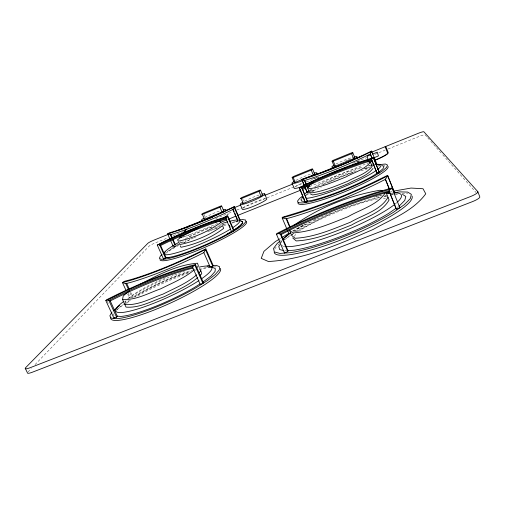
<?xml version="1.0" encoding="UTF-8"?>
<svg xmlns="http://www.w3.org/2000/svg" width="505" height="505" viewBox="0 0 505 505"><rect width="100%" height="100%" fill="white"/><g stroke="black" fill="none" stroke-linecap="round" stroke-linejoin="round"><path stroke-width="0.38" stroke-dasharray="2.52 1.89" d="M125.265 302.337L125.537 300.847M307.513 192.986L307.419 193.352L309.483 192.525M237.88 221.253L238.139 220.824M294.15 236.315L296.574 233.626M292.13 234.756L294.251 232.426M294.781 231.845L297.439 228.929L305.165 224.075M27.964 371.977L31.241 368.574M35.06 364.604L149.152 246.093A5.284 0.638 -24 0 1 154.947 243.044L168.096 237.741M312.014 191.685L315.581 188.939M310.139 190.663L311.68 189.135M116.093 310.398L123.662 303.959M126.679 303.328L130.284 300.349M128.554 298.379L133.383 294.428L146.583 286.632L162.604 278.893M284.492 239.812L291.783 234.307M183.965 242.93L191.805 238.436M305.039 195.612L310.714 191.856M179.679 242.64L180.929 241.706M124.268 303.53L128.51 300.544M125.006 301.681L126.193 300.841M397.252 207.422L398.521 206.539M295.627 231.858L299.471 229.403A68.648 12.429 -22.3 0 1 381.187 196.533M293.613 231.612L296.126 230.015A74.506 13.496 -22.3 0 1 331.059 212.712M298.512 231.473C322.758 215.711 350.116 203.717 378.681 198.743M279.315 239.149L280.628 238.341M292.414 231.075L311.219 221.411M133.8 297.312L139.146 294.112A55.594 9.608 -24.5 0 1 190.385 271.595M311.383 191.458L314.053 189.855A44.85 6.338 -22.3 0 1 315.846 188.876M131.066 297.931L137.057 294.352A60.329 10.428 -24.5 0 1 192.727 269.929M307.772 192.784L309.773 191.591M310.436 191.187L311.768 190.391A48.663 6.881 -22.3 0 1 314.83 188.737M134.5 296.864C151.317 286.423 169.383 277.674 188.523 272.435M314.741 186.913C329.632 178.057 345.912 171.365 362.647 166.934M178.694 244.515L167.206 251.616A43.594 6.022 -23.7 0 1 178.593 244.521M172.742 247.229L178.158 244.149M185.373 238.663L193.295 234.415L204.386 229.504L214.556 225.868M314.022 219.991L316.117 218.93M322.354 184.925L334.632 179.073L354.699 171.498M345.534 160.988L347.705 160.098M348.431 159.801L350.609 158.917M173.209 235.677L182.709 231.845M215.578 218.583L228.001 213.571M228.733 213.274L232.382 211.803M236.769 210.036L241.882 207.972M242.608 207.675L302.514 183.504M306.169 182.034L317.853 177.318M352.919 163.172L366.8 157.573M374.836 154.328L385.062 150.2M387.985 149.019L419.402 136.35A5.618 0.694 -21.7 0 1 425.065 134.81L427.148 137.171M217.693 223.456L187.191 235.753A14.601 1.837 -23.7 0 1 182.974 237.091M309.66 186.553L368.126 163.027M163.336 278.608L165.52 277.744M392.669 193.554L391.388 194.059L391.564 194.627M392.208 194.375L394.777 193.358M209.884 230.551L217.238 228.159M390.498 191.85L391.981 191.427M219.732 224.757L221.209 224.435M364.219 168.815L369.401 167.729M376.118 196.413L382.209 195.422M391.236 193.188L392.726 192.96M384.772 195.744L387.764 195.29M234.522 221.796L238.316 221.253M284.82 250.871L286.859 250.72M210.85 267.404L206.324 267.625A55.594 9.608 -24.5 0 0 201.59 268.509M378.264 165.697L379.81 165.627M395.983 194.179L397.542 194.223M368.568 165.672L370.695 166.101M384.381 196.129L387.284 197.07M383.257 198.023L385.441 198.749M427.672 137.758L430.273 140.706M430.797 141.293L436.004 147.189M436.522 147.776L442.254 154.259M442.771 154.846L476.101 192.563M107.249 301.157L108.543 303.966M113.088 313.813L114.061 315.928M128.321 293.266L130.606 298.266M127.67 294.017L129.633 298.31M130.77 292.344L133.036 297.306M129.899 292.584L132.089 297.382M204.07 214.473L205.541 217.851M242.608 198.781L244.073 202.189M190.682 234.326A13.913 1.749 -23.7 0 1 184.653 236.485M183.839 236.719A13.913 1.749 -23.7 0 1 182.425 237.066M309.975 190.233A42.553 5.908 -22.3 0 1 311.213 189.482M317.121 186.181A42.553 5.908 -22.3 0 1 362.034 167.698M368.543 165.886A42.553 5.908 -22.3 0 1 370.878 165.337M329.247 182.273A44.85 6.338 -22.3 0 1 352.591 172.767M364.534 168.821A44.85 6.338 -22.3 0 1 369.483 167.433M306.226 195.315A48.65 6.956 -22.3 0 1 309.451 193.352M312.911 191.389A48.65 6.956 -22.3 0 1 321.42 186.976M361.081 170.797A48.65 6.956 -22.3 0 1 369.628 168.19M378.365 166.082A48.65 6.956 -22.3 0 1 379.754 165.836M383.484 165.375A48.65 6.956 -22.3 0 1 384.86 165.337M323.535 184.375A48.663 6.881 -22.3 0 1 353.437 171.921M354.156 171.662A48.663 6.881 -22.3 0 1 356.309 170.905M366.175 167.698A48.663 6.881 -22.3 0 1 370.487 166.467M355.968 161.751A13.673 1.723 -22.3 0 1 358.55 161.385M335.939 164.037A13.685 1.648 -22.4 0 1 353.096 157.118M181.276 243.063A43.594 6.022 -23.7 0 1 186.042 240.595M214.518 228.083A43.594 6.022 -23.7 0 1 226.783 223.854M231.902 222.415A43.594 6.022 -23.7 0 1 238.398 221.152M189.413 236.927A41.359 5.612 -23.7 0 1 212.409 226.972M165.362 253.573A47.287 6.609 -23.7 0 1 178.713 245.411M183.41 242.93A47.287 6.609 -23.7 0 1 193.238 238.107M193.945 237.779A47.287 6.609 -23.7 0 1 196.073 236.801M207.53 231.82A47.287 6.609 -23.7 0 1 219.991 227.004M223.69 225.71A47.287 6.609 -23.7 0 1 228.67 224.087M232.275 223.027A47.287 6.609 -23.7 0 1 237.691 221.676M180.133 243.069A47.3 6.533 -23.7 0 1 183.542 241.295M217.478 226.442A47.3 6.533 -23.7 0 1 226.032 223.469M294.838 187.102A13.528 1.704 -22.7 0 1 301.971 183.145M312.816 178.833A13.528 1.704 -22.7 0 1 315.36 178.088M316.199 177.88A13.528 1.704 -22.7 0 1 318.535 177.615M295.867 180.405A13.54 1.629 -22.7 0 1 312.797 173.423M396.968 202.467A65.12 11.583 -22.3 0 1 394.904 204.203M284.044 246.371A65.12 11.583 -22.3 0 1 281.708 245.468M280.881 242.558A65.12 11.583 -22.3 0 1 282.213 240.216M293.064 231.145A65.12 11.583 -22.3 0 1 304.938 224.031M274.714 249.173A74.481 13.648 -22.3 0 1 276.791 246.32M277.977 245.07A74.481 13.648 -22.3 0 1 279.416 243.707M279.947 243.24A74.481 13.648 -22.3 0 1 282.301 241.289M282.945 240.79A74.481 13.648 -22.3 0 1 290.558 235.482M291.221 235.059A74.481 13.648 -22.3 0 1 293.954 233.361M296.82 231.65A74.481 13.648 -22.3 0 1 380.309 197.335M384.034 196.407A74.481 13.648 -22.3 0 1 386.186 195.915M390.624 194.987A74.481 13.648 -22.3 0 1 393.073 194.539M393.868 194.406A74.481 13.648 -22.3 0 1 397.637 193.869M402.087 193.484A74.481 13.648 -22.3 0 1 407.769 193.712M374.224 197.146A74.506 13.496 -22.3 0 1 381.887 195.1M127.733 298.606A52.741 8.951 -24.4 0 1 173.859 275.282M174.578 274.998A52.741 8.951 -24.4 0 1 184.426 271.374M194.924 270.219A55.594 9.608 -24.5 0 1 197.064 269.626M116.996 309.597A60.31 10.542 -24.5 0 1 123.573 304.673M124.224 304.231A60.31 10.542 -24.5 0 1 131.148 299.8M137.777 295.936A60.31 10.542 -24.5 0 1 189.703 272.732M199.103 269.828A60.31 10.542 -24.5 0 1 210.402 267.322M213.697 266.962A60.31 10.542 -24.5 0 1 216.998 266.993M243.019 208.218A13.376 1.679 -23.1 0 1 255.574 201.779A13.376 1.679 -23.1 0 1 266.646 198.604M244.654 201.186A13.389 1.603 -23.1 0 1 259.084 194.993M204.822 217.605A13.319 1.578 -23.4 0 1 219.946 210.856M175.879 245.809L173.518 247.078L175.879 245.809"/><path stroke-width="0.76" d="M197.827 277.384C188.094 285.975 175.702 290.88 164.245 296.713C151.891 301.018 139.506 308.233 126.023 307.109L122.532 299.497L123.258 295.867L129.331 291M307.495 201.533L302.299 188.46L300.544 187.368L299.238 187.892L305.304 202.404L307.495 201.533L301.738 187.746L307.981 184.685A72.12 9.955 -22.4 0 1 365.229 161.625L371.554 159.63L372.153 158.513L373.422 157.674L366.264 159.934A75.668 10.378 -22.4 0 0 306.409 184.06L299.238 187.892M305.304 202.404L299.358 187.519M287.793 251.591L288.02 250.758L281.134 234.547L278.514 233.518L276.5 234.314L284.416 252.917L287.793 251.591L280.288 233.922L290.059 228.954A116.977 21.949 -22.4 0 1 378.99 193.756L388.995 190.915L390.03 189.381L392.132 188.548L391.937 187.948L380.625 191.18A122.81 22.908 -22.4 0 0 287.812 227.951L276.772 233.544L276.5 234.314M284.416 252.917L284.656 252.071M377.216 165.015L371.611 151.096L363.935 154.745A60.613 6.912 -22.4 0 1 309.243 176.851L301.813 179.313L304.111 185.417M192.62 267.284L193.301 265.933L194.917 265.289L195.41 264.563L203.376 282.566L202.915 283.356L200.214 284.41L192.62 267.284L185.979 269.02A92.263 15.775 -24.8 0 0 117.356 296.201L108.859 300.437L107.388 299.957L105.829 300.576L113.972 318.219L116.586 317.19L117.318 316.313L110.229 300.93L108.859 300.437L116.586 317.19M205.863 248.883L195.795 253.737A73.478 10.138 -23.9 0 1 130.896 279.587L124.558 281.272L122.437 282.573L125.827 283.671L130.732 282.377A75.15 10.548 -24 0 0 197.228 255.934L203.85 252.633L205.863 248.883L213.23 265.655L212.832 266.337L210.945 267.082M160.609 245.499L166.177 242.798A72.209 9.772 -23.9 0 1 221.941 220.344L226.537 218.955L225.773 218.343L231.631 231.852L233.758 231.006L234.036 230.526L227.888 216.317L226.316 217.27L225.773 218.343L220.401 219.965A70.069 9.387 -23.8 0 0 166.189 241.807L159.675 244.963L158.519 244.584L157.282 245.083L163.544 259.065L166.063 257.695L160.609 245.499L159.675 244.963L165.615 258.238M234.352 206.589L226.455 210.314A58.933 6.603 -23.5 0 1 174.515 231.309L169.219 232.925L167.628 233.853L170.33 234.724L174.427 233.48A60.278 6.874 -23.5 0 0 227.629 211.999L232.805 209.493L234.352 206.589L240.14 220.022L239.888 220.451L234.086 206.987L227.237 210.301A61.37 6.881 -23.5 0 1 173.032 232.205L167.628 233.853L173.209 246.383M371.68 151.361L365.128 154.568A63.119 7.196 -22.4 0 1 308.037 177.646L301.706 179.647L304.49 180.537L309.287 179.029A61.995 7.19 -22.4 0 0 365.311 156.405L370.272 153.974L371.611 151.096M111.965 312.046L109.8 315.903L111.397 318.207L116.857 318.668A60.329 10.428 -24.5 0 0 196.293 287.598L207.378 280.616L215.193 274.568L219.309 269.853L219.612 266.735L216.279 265.352L212.839 265.535M231.631 231.852L234.036 230.526M388.01 197.303C380.303 210.68 363 214.776 350.457 222.213C332.593 229.226 314.514 237.262 295.084 238.272L291.6 235.336L289.397 230.135L292.831 232.938C312.241 231.694 330.289 223.664 348.166 216.632C360.4 209.423 377.475 205.219 385.429 192.613M387.581 175.342L394.777 193.358L387.739 175.841L377.885 180.834A92.724 12.991 -22.4 0 1 291.549 215.225L282.175 217.907L286.177 218.823L293.285 216.803A91.064 12.978 -22.4 0 0 377.955 183.113L385.41 179.325L387.739 175.841L387.581 175.342L376.029 180.986A89.025 12.467 -22.4 0 1 293.424 213.893L282.409 217.264L282.175 217.907L286.985 229.276M280.035 244.654L278.785 246.402L279.618 249.546L283.494 250.53M301.719 198.736L300.948 199.74L301.775 201.179L305.43 201.413M372.961 168.481C367.047 176.289 356.675 178.827 348.45 183.466C336.797 188.15 325.081 193.219 312.544 194.936L309.969 193.737M113.972 318.219L114.711 317.336M163.544 259.065L166.063 257.695M183.542 232.874L186.579 229.295M180.91 235.513L179.66 237.318A14.601 1.837 -23.7 0 0 181.895 237.344M182.431 233.72L186.496 228.942M188.018 227.149L189.034 225.95M309.117 191.679L311.673 192.847C324.204 191.067 335.913 186.004 347.566 181.308C355.804 176.687 366.138 174.143 372.116 166.391L370.424 162.206C364.332 169.838 354.055 172.388 345.805 176.996C334.146 181.699 322.442 186.762 309.931 188.655L307.4 187.563L311.017 184.054L313.738 182.469M105.829 300.576L106.599 299.749L116.194 294.97A96.834 16.45 -24.8 0 1 187.898 266.552L195.41 264.563M157.282 245.083L165.116 241.011A73.522 9.784 -23.8 0 1 221.809 218.16L227.888 216.317M293.689 225.565C318.819 207.555 349.593 195.416 380.107 190.227L382.266 190.884M399.127 206.116L404.757 200.466L405.824 196.489L402.504 194.375M200.081 275.307L201.773 273.748L200.883 270.674M113.675 310.468L119.666 305.43M196.691 274.821C186.907 283.362 174.528 288.26 163.058 294.087C150.705 298.398 138.338 305.594 124.861 304.572M198.957 272.757L200.655 271.217L199.784 268.187M194.419 269.689C184.54 278.122 172.18 283.021 160.685 288.822C148.331 293.159 136.009 300.298 122.532 299.497M196.698 267.656L198.408 266.135L197.581 263.212C176.901 264.835 157.869 275.073 139.759 284.511M162.055 254.583L160.407 256.022L159.346 258.326L161.278 259.349L166.17 258.977A47.3 6.533 -23.7 0 0 228.778 233.992L237.135 229.049L242.918 224.914L245.796 221.859L245.676 220.047L242.69 219.561L239.787 219.991M379.141 171.971L383.005 168.708L383.97 166.517L382.077 165.52M280.288 240.923L277.258 243.385L273.533 248.46L274.322 251.919L279.871 253.415L290.066 252.702A74.506 13.496 -22.3 0 0 393.458 212.296L404.278 204.714L410.306 198.598L411.348 194.318L407.63 192.07L399.689 191.887L394.209 192.727M282.649 239.004L287.957 235.21M302.659 196.123L299.629 198.389L297.483 201.123L298.341 202.707L302.261 202.985L309.092 201.88A48.663 6.881 -22.3 0 0 375.265 175.475L382.386 170.98L386.546 167.445L387.55 165.084L385.441 164.024L378.415 164.699M396.084 208.237L389.134 213.078A68.648 12.429 -22.3 0 1 294.276 250.171L287.541 250.669M164.258 252.658L165.255 251.995M377.854 172.779L372.564 176.106A44.85 6.338 -22.3 0 1 311.749 200.384L307.349 201.104M200.201 283.816L193.724 287.888A55.594 9.608 -24.5 0 1 120.764 316.439L116.971 316.143M202.663 282.276L211.172 275.894L215.029 271.532L215.376 268.635L212.365 267.328L210.819 267.404M279.315 239.149L275.389 241.573L263.945 251.339L261.23 258.364L268.458 261.521C305.298 259.4 339.688 243.846 373.138 229.466C391.444 219.119 412.92 211.343 425.759 193.806L423.013 188.744L411.038 188.056L393.509 191.155M281.935 237.539L289.138 233.095M226.663 234.408L232.483 230.968M191.862 231.157L182.602 236.088L177.583 239.787L178.29 241.226C193.516 237.931 208.533 231.625 221.057 222.301L219.77 221.121L215.338 222.099M278.514 233.518L289.384 228.001A117.88 21.974 -22.4 0 1 378.908 192.544L390.03 189.381M281.134 234.547L289.485 230.299A120.581 22.87 -22.4 0 1 380.833 194.16L389.387 191.742L396.305 209.089L399.827 207.707L399.6 207.031M110.229 300.93L117.488 297.306A95.091 16.425 -24.9 0 1 188.03 269.386L193.005 268.086M107.388 299.957L116.832 295.255A92.964 15.788 -24.8 0 1 185.928 267.877L193.301 265.933M302.299 188.46L307.64 185.84A74.317 10.365 -22.4 0 1 366.51 162.137L371.926 160.432L377.21 173.669L379.457 172.773L373.422 157.674M300.544 187.368L307.482 183.965A72.663 9.961 -22.4 0 1 365.128 160.735L372.153 158.513M158.519 244.584L165.754 241.081A70.599 9.393 -23.8 0 1 220.35 219.082L226.316 217.27M192.556 230.848L194.64 229.933M196.022 229.32L198.105 228.399M374.704 160.382L378.359 158.841A15.207 1.957 -22.1 0 0 388.004 153.432L388.294 152.775L385.751 146.456M202.404 214.41L219.896 207.265A5.132 0.581 -23.4 0 0 220.836 206.027L203.477 213.123A5.132 0.574 -23.5 0 0 202.404 214.41L204.487 219.176L221.973 212.049A5.132 0.606 -23.4 0 0 223.576 210.705M241.239 198.598L258.958 191.357A5.164 0.587 -23.1 0 0 259.608 190.227L242.021 197.417A5.157 0.587 -23.2 0 0 241.239 198.598L243.303 203.408L261.016 196.186A5.157 0.619 -23.1 0 0 262.411 194.924M293.203 177.476L311.238 170.109A5.227 0.6 -22.7 0 0 311.497 169.131L293.594 176.447A5.214 0.593 -22.8 0 0 293.203 177.476L295.242 182.349L313.27 175.001A5.22 0.625 -22.6 0 0 314.381 173.853M333.294 161.152L351.575 153.684A5.284 0.606 -22.3 0 0 351.518 152.826L333.382 160.243A5.265 0.6 -22.4 0 0 333.294 161.152L335.314 166.069L353.582 158.627A5.277 0.631 -22.3 0 0 354.055 157.611M168.114 234.408L153.69 240.235A5.284 0.619 -24 0 0 147.883 243.271L25.806 367.507A8.894 1.572 -26.3 0 0 30.319 367.646L470.262 196.647A9.475 1.894 -20.5 0 0 477.806 191.654L423.878 131.78A5.618 0.675 -21.7 0 0 418.216 133.339L371.27 152.308M177.495 230.615L202.013 220.71M234.844 207.441L240.683 205.081M264.759 195.353L292.477 184.148M316.553 174.421L332.606 167.938M356.681 158.204L361.788 156.146M370.815 154.764L367.223 156.215L368.044 160.136M372.254 154.189L377.285 152.156L378.447 155.944L374.287 157.623M332.164 173.064L335.724 171.631M337.151 171.056L340.711 169.623M342.137 169.049L345.698 167.609M220.489 222.427L227.067 219.782M228.531 219.195L235.942 216.115M237.4 215.528L300.885 190.082M302.35 189.495L306.005 188.024M307.463 187.437L309.672 186.446M369.527 162.364L372.513 161.265M305.405 201.994L307.589 201.123M377.121 173.322L379.362 172.432M386.06 193.118L389.759 192.064M388.263 193.642L389.753 193.415M165.337 257.676L169.112 257.38M241.333 221.36L242.337 221.531L242.4 223.216L239.717 226.044L234.364 229.863A43.594 6.022 -23.7 0 0 240.538 221.064M367.608 161.682L370.424 162.206M284.246 216.531L285.319 216.778M292.692 237.931L296.208 240.929C315.65 240.039 333.742 232.003 351.606 225.003C364.017 217.623 381.616 213.344 389.084 199.961L386.129 192.639M179.054 243.107L179.78 244.59C195.018 241.384 210.074 235.071 222.516 225.653L223.683 228.336C211.298 237.823 196.218 244.149 180.973 247.28L180.234 245.758M25.25 368.303L27.409 372.785A8.888 1.616 -26.3 0 0 32.49 372.166L472.232 201.716A9.462 1.944 -20.4 0 0 479.75 196.685L477.806 191.654M389.387 191.742L388.995 190.915L396.305 209.089M371.926 160.432L371.554 159.63L377.21 173.669M126.035 290.444L122.437 282.573L128.908 280.849A76.514 10.561 -23.9 0 0 196.679 253.87L205.434 249.514L212.832 266.337M126.566 283.135L129.154 288.803M125.827 283.671L128.642 289.838M170.614 233.973L172.476 238.152M173.095 239.54L175.26 244.414M170.33 234.724L171.845 238.126M172.451 239.49L174.869 244.931M194.917 265.289L202.915 283.356M203.85 252.633L210.011 266.627M227.585 216.759L233.758 231.006M221.632 206.015L223.69 210.781M229.226 225.167L230.122 227.231M219.896 207.265L221.973 212.049M233.253 209.499L234.168 211.62M234.781 213.041L235.696 215.162M236.308 216.576L237.224 218.703M232.805 209.493L237.584 220.565M240.336 204.613L242.4 209.417A13.376 1.679 -23.1 0 0 256.736 204.897A13.376 1.679 -23.1 0 0 266.646 198.604L264.614 193.813M260.523 190.17L262.568 194.98M258.958 191.357L261.016 196.186M287.591 230.697L289.094 234.244M286.449 218.305L290.003 226.726M286.177 218.823L289.782 227.345M292.18 177.571L294.213 182.431M292.225 183.58L294.257 188.441A13.528 1.704 -22.7 0 0 302.88 186.269M304.458 179.9L306.264 184.224M306.863 185.67L307.766 187.835M304.49 180.537L306.251 184.773M306.838 186.181L308.896 191.117M301.813 179.313L304.212 185.07M305.115 187.229L307.21 192.266M304.717 186.863L307.122 192.632M312.62 169.112L314.64 173.985M311.238 170.109L313.27 175.001M332.075 161.202L334.083 166.107M352.818 152.737L354.813 157.661M351.575 153.684L353.582 158.627M391.937 187.948L399.827 207.707M385.309 178.947L389.361 189.022M385.41 179.325L389.222 188.801M373.498 157.977L379.457 172.773M370.348 154.044L372.027 158.216M370.272 153.974L372.002 158.273M385.132 146.709L387.632 153.034A14.493 1.862 -22.1 0 1 374.641 160.306M180.935 237.255A13.913 1.749 -23.7 0 1 180.506 236.454M375.802 164.46A42.553 5.908 -22.3 0 1 377.633 169.465M376.307 170.431A42.553 5.908 -22.3 0 1 341.184 187.898A42.553 5.908 -22.3 0 1 306.472 198.364M304.067 198.389A42.553 5.908 -22.3 0 1 302.192 196.843M304.023 194.494A42.553 5.908 -22.3 0 1 309.388 190.606M371.617 165.173A42.553 5.908 -22.3 0 1 374.331 164.668M388.105 166.48A48.65 6.956 -22.3 0 1 342.908 192.462A48.65 6.956 -22.3 0 1 298.057 202.486M358.55 161.385A13.673 1.723 -22.3 0 1 356.58 163.86M354.813 156.695A13.685 1.648 -22.4 0 1 353.058 159.738A13.685 1.648 -22.4 0 1 336.349 166.549A13.685 1.648 -22.4 0 1 333.755 165.286M335.314 166.069A5.265 0.631 -22.4 0 1 334.177 165.943M230.046 221.19A41.359 5.612 -23.7 0 1 232.546 227.799M230.615 229.024A41.359 5.612 -23.7 0 1 174.263 253.403A41.359 5.612 -23.7 0 1 178.764 242.413M221.815 223.608A41.359 5.612 -23.7 0 1 227.787 221.783M232.641 230.936A43.594 6.022 -23.7 0 1 165.135 257.771M246.244 221.379A47.287 6.609 -23.7 0 1 207.195 246.314A47.287 6.609 -23.7 0 1 159.946 259.658M318.535 177.615A13.528 1.704 -22.7 0 1 317.209 179.559M314.205 173.057A13.54 1.629 -22.7 0 1 313.87 175.45M302.968 180.525A13.54 1.629 -22.7 0 1 293.815 181.604M295.242 182.349A5.208 0.625 -22.7 0 1 294.32 182.141M394.178 192.834A65.12 11.583 -22.3 0 1 397.58 201.905M394.904 204.203A65.12 11.583 -22.3 0 1 338.085 233.411A65.12 11.583 -22.3 0 1 284.839 246.503M282.743 239.566A65.12 11.583 -22.3 0 1 290.747 232.736M386.54 193.592A65.12 11.583 -22.3 0 1 390.207 193.093M412.061 196.098A74.481 13.648 -22.3 0 1 348.267 236.996A74.481 13.648 -22.3 0 1 274.19 252.5M199.039 267.139A52.741 8.951 -24.4 0 1 201.445 278.874M198.976 280.54A52.741 8.951 -24.4 0 1 133.711 310.146A52.741 8.951 -24.4 0 1 123.971 301.245M207.094 266.148A60.329 10.428 -24.5 0 1 209.689 265.706M220.344 268.401A60.31 10.542 -24.5 0 1 168.058 304.155A60.31 10.542 -24.5 0 1 110.576 317.582M261.849 194.173A13.389 1.603 -23.1 0 1 261.268 196.773A13.389 1.603 -23.1 0 1 244.553 203.894A13.389 1.603 -23.1 0 1 242.482 202.423M243.303 203.408A5.151 0.619 -23.2 0 1 242.652 203.092M227.875 214.328A13.307 1.654 -23.5 0 1 223.311 217.952M223.349 209.821A13.319 1.578 -23.4 0 1 222.03 212.706M212.435 217.245A13.319 1.578 -23.4 0 1 210.276 218.103M208.944 218.608A13.319 1.578 -23.4 0 1 203.483 218.412M204.487 219.176A5.126 0.606 -23.5 0 1 203.818 219"/></g></svg>
